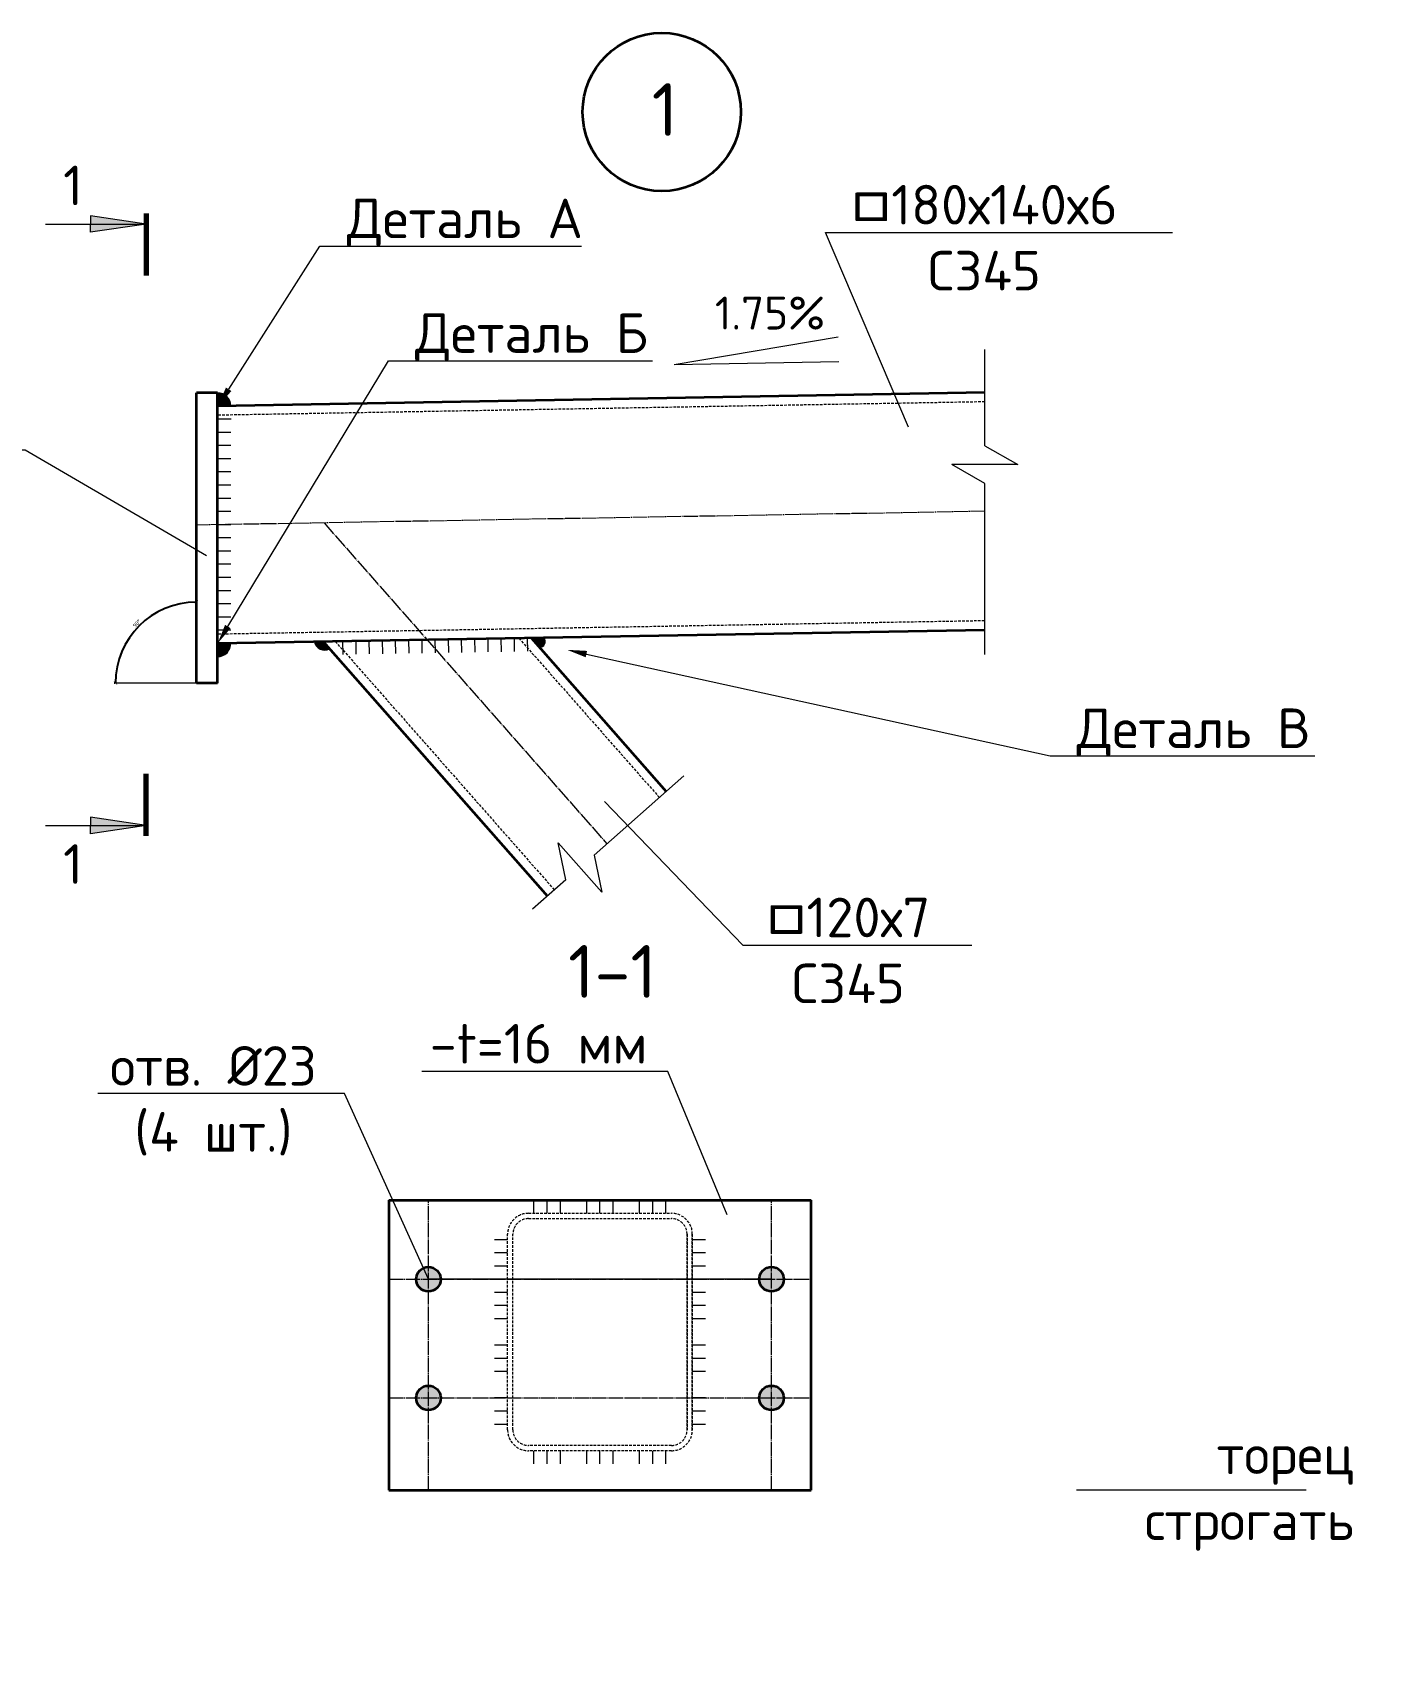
# Model space of a CAD drawing. Header units: millimetres. Extents: x -8174 to 141842, y -29548 to 3412.
# Drawn here: x 29750 to 30778, y -13239 to -11994 of the extents above; entities that cross this region are included whole.
import ezdxf
from ezdxf import colors
from ezdxf.entities.mleader import LeaderData, LeaderLine
from ezdxf.math import Vec2, Vec3

# ---------------------------------------------------------------- set-up
doc = ezdxf.new("R2010")
doc.units = ezdxf.units.MM
doc.linetypes.add('JIS_02_2.0', pattern=[3, 2, -1])
doc.linetypes.add('JIS_08_11', pattern=[12.799999999999999, 11, -0.6, 0.6, -0.6])
for name, color, linetype, lineweight in [('НАДПИСИ', 11, 'Continuous', 13), ('ОСЕВАЯ', 50, 'JIS_08_11', 13), ('ОСНОВНАЯ', 213, 'Continuous', 35), ('ШТРИХОВАЯ', 84, 'JIS_02_2.0', 13)]:
    doc.layers.add(name, color=color, linetype=linetype, lineweight=lineweight)
doc.styles.add('_ОСК', font='isocpeur.ttf', dxfattribs={"height": 3})
doc.styles.add('ОСК', font='isocpeur.ttf')
doc.dimstyles.new('_ОСК', dxfattribs={"dimscale": 25, "dimtxt": 3, "dimasz": 2.5, "dimexe": 1, "dimexo": 1, "dimgap": 1, "dimtad": 3, "dimdec": 0, "dimzin": 1, "dimdsep": 46, "dimtxsty": '_ОСК', "dimblk": 'ARCHTICK', "dimcen": 2, "dimdle": 1, "dimclrt": 256, "dimadec": 0, "dimazin": 0, "dimtfac": 1, "dimtdec": 0, "dimtmove": 1, "dimatfit": 3, "dimfxl": 1, "dimtvp": 2.25, "dimtfill": 1, "dimtolj": 1, "dimtzin": 1, "dimarcsym": 0})

# ---------------------------------------------------------------- blocks, each defined once
blk = doc.blocks.new('_None')
blk = doc.blocks.new('_ArchTick')
at = {"color": 0, "linetype": 'ByBlock', "const_width": 0.15}
blk.add_lwpolyline([(-0.5, -0.5), (0.5, 0.5)], dxfattribs=at)
blk = doc.blocks.new('*D57')
at = {"layer": 'Defpoints', "color": 0, "transparency": 16777216}
for p in [(29873.69313909369, -12294.56648949993), (29843.02190811695, -12434.03841665596), (29813.11412724782, -12487.16254703836), (29873.6931390937, -12487.16254703836), (29873.6931390937, -12487.16254703836)]:
    blk.add_point(p, dxfattribs=at)
at = {"layer": 'НАДПИСИ', "color": 0, "lineweight": -2, "transparency": 16777216}
blk.add_line((29812.11412724783, -12487.16254703836), (29811.35067714021, -12487.16254703836), dxfattribs=at)
blk.add_arc((29873.6931390937, -12487.16254703836), 61.34246195348922, 90.0000000000008, 179.9999999999976, dxfattribs=at)
at = {"layer": 'НАДПИСИ', "color": 0, "lineweight": -2, "transparency": 16777216, "xscale": 2.5, "yscale": 2.5, "zscale": 2.5}
blk.add_blockref('_ArchTick', (29873.6931390937, -12425.82008508487), dxfattribs=at)
at = {"layer": 'НАДПИСИ', "color": 0, "lineweight": -2, "transparency": 16777216, "xscale": 2.5, "yscale": 2.5, "zscale": 2.5, "rotation": 269.9999999999976}
blk.add_blockref('_ArchTick', (29812.35067714021, -12487.16254703836), dxfattribs=at)
at = {"layer": 'НАДПИСИ', "transparency": 16777216, "insert": (29828.54970131874, -12442.01910926341), "char_height": 3, "attachment_point": 5, "rotation": 45, "style": '_ОСК', "bg_fill": 3, "box_fill_scale": 1.1, "bg_fill_color": 256, "bg_fill_true_color": 13158600, "bg_fill_transparency": 0}
blk.add_mtext('\\A1;90°', dxfattribs=at)

msp = doc.modelspace()

# ---------------------------------------------------------------- hatches: boundary and pattern name
at = {"layer": 'НАДПИСИ'}
h = msp.add_hatch(color=256, dxfattribs=at)
h.paths.add_polyline_path([(29835.53971210116, -12139.13257696659), (29793.40592749626, -12139.13257696653), (29793.40592749626, -12132.90334653492)])
h.paths.add_polyline_path([(29835.5397121011, -12139.13257696659), (29793.40592749626, -12145.36180739813), (29793.40592749626, -12139.13257696653)])
h = msp.add_hatch(color=256, dxfattribs=at)
h.dxf.hatch_style = 1
h.paths.add_polyline_path([(29889.6931390937, -12267.13192438088), (29889.6931390937, -12277.13192438088), (29899.69160819531, -12276.9569511716, 0.4090976915103756)])
h = msp.add_hatch(color=256, dxfattribs=at)
h.dxf.hatch_style = 1
edge = h.paths.add_edge_path()
edge.add_line((29889.6931390937, -12467.09518328946), (29889.6931390937, -12457.16254703836))
edge.add_line((29889.6931390937, -12457.16254703836), (29899.69160819531, -12456.98757382907))
edge.add_arc((29889.80377102341, -12457.20556229148), 9.890239780097426, -90.64092226178212, 1.2629451485706227, ccw=False)
h = msp.add_hatch(color=256, dxfattribs=at)
h.dxf.hatch_style = 1
edge = h.paths.add_edge_path()
edge.add_line((29974.57869150763, -12461.28702431591), (29969.709978976, -12455.76225234041))
edge.add_line((29969.709978976, -12455.76225234041), (29963.0306474024, -12455.87914064298))
edge.add_arc((29970.93994491291, -12454.0233957968), 8.12408616670182, 193.2043659913345, 296.6087804945206)
h = msp.add_hatch(color=256, dxfattribs=at)
h.dxf.hatch_style = 1
edge = h.paths.add_edge_path()
edge.add_line((30133.46587224165, -12460.08420667553), (30127.2279187456, -12453.00568839442))
edge.add_line((30127.2279187456, -12453.00568839442), (30137.15493349818, -12452.83196563626))
edge.add_arc((30133.45574916375, -12455.51466313745), 4.569554751068035, -89.87307075958978, 35.950119871824995, ccw=False)
h = msp.add_hatch(color=256, dxfattribs=at)
h.paths.add_polyline_path([(29835.53971210116, -12595.16189445264), (29793.40592749626, -12595.1618944527), (29793.40592749626, -12601.39112488431)])
h.paths.add_polyline_path([(29835.5397121011, -12595.16189445264), (29793.40592749626, -12588.93266402109), (29793.40592749626, -12595.1618944527)])
at = {"layer": 'ОСНОВНАЯ'}
h = msp.add_hatch(color=256, dxfattribs=at)
h.dxf.hatch_style = 1
h.paths.add_polyline_path([(30049.46914428106, -12929.9358866977), (30049.46914428106, -12939.24337523006), (30058.77663281345, -12939.24337523006, 0.4142135623731664)])
h.paths.add_polyline_path([(30049.46914428106, -12929.9358866977, 0.4142135623730034), (30040.16165574873, -12939.24337523006), (30049.46914428106, -12939.24337523006)])
h.paths.add_polyline_path([(30049.46914428106, -12939.24337523006), (30040.16165574873, -12939.24337523006, 0.4142135623730311), (30049.46914428106, -12948.55086376242)])
h.paths.add_polyline_path([(30058.77663281345, -12939.24337523006), (30049.46914428106, -12939.24337523006), (30049.46914428106, -12948.55086376242, 0.4142135623731866)])
h = msp.add_hatch(color=256, dxfattribs=at)
h.dxf.hatch_style = 1
h.paths.add_polyline_path([(30049.46914428106, -12929.9358866977), (30049.46914428106, -12939.24337523006), (30058.77663281345, -12939.24337523006, 0.4142135623731664)])
h.paths.add_polyline_path([(30049.46914428106, -12929.9358866977, 0.4142135623730034), (30040.16165574873, -12939.24337523006), (30049.46914428106, -12939.24337523006)])
h.paths.add_polyline_path([(30049.46914428106, -12939.24337523006), (30040.16165574873, -12939.24337523006, 0.4142135623730311), (30049.46914428106, -12948.55086376242)])
h.paths.add_polyline_path([(30058.77663281345, -12939.24337523006), (30049.46914428106, -12939.24337523006), (30049.46914428106, -12948.55086376242, 0.4142135623731866)])
h = msp.add_hatch(color=256, dxfattribs=at)
h.dxf.hatch_style = 1
h.paths.add_polyline_path([(30309.46914428106, -12929.9358866977), (30309.46914428106, -12939.24337523006), (30318.77663281345, -12939.24337523006, 0.4142135623731664)])
h.paths.add_polyline_path([(30309.46914428106, -12929.9358866977, 0.4142135623730034), (30300.16165574873, -12939.24337523006), (30309.46914428106, -12939.24337523006)])
h.paths.add_polyline_path([(30309.46914428106, -12939.24337523006), (30300.16165574873, -12939.24337523006, 0.4142135623730311), (30309.46914428106, -12948.55086376242)])
h.paths.add_polyline_path([(30318.77663281345, -12939.24337523006), (30309.46914428106, -12939.24337523006), (30309.46914428106, -12948.55086376242, 0.4142135623731866)])
h = msp.add_hatch(color=256, dxfattribs=at)
h.dxf.hatch_style = 1
h.paths.add_polyline_path([(30309.46914428106, -12929.9358866977), (30309.46914428106, -12939.24337523006), (30318.77663281345, -12939.24337523006, 0.4142135623731664)])
h.paths.add_polyline_path([(30309.46914428106, -12929.9358866977, 0.4142135623730034), (30300.16165574873, -12939.24337523006), (30309.46914428106, -12939.24337523006)])
h.paths.add_polyline_path([(30309.46914428106, -12939.24337523006), (30300.16165574873, -12939.24337523006, 0.4142135623730311), (30309.46914428106, -12948.55086376242)])
h.paths.add_polyline_path([(30318.77663281345, -12939.24337523006), (30309.46914428106, -12939.24337523006), (30309.46914428106, -12948.55086376242, 0.4142135623731866)])
h = msp.add_hatch(color=256, dxfattribs=at)
h.dxf.hatch_style = 1
h.paths.add_polyline_path([(30049.46914428106, -13019.93588669773), (30049.46914428106, -13029.24337523009), (30058.77663281345, -13029.24337523009, 0.4142135623731664)])
h.paths.add_polyline_path([(30049.46914428106, -13019.93588669773, 0.4142135623730034), (30040.16165574873, -13029.24337523009), (30049.46914428106, -13029.24337523009)])
h.paths.add_polyline_path([(30049.46914428106, -13029.24337523009), (30040.16165574873, -13029.24337523009, 0.4142135623730311), (30049.46914428106, -13038.55086376243)])
h.paths.add_polyline_path([(30058.77663281345, -13029.24337523009), (30049.46914428106, -13029.24337523009), (30049.46914428106, -13038.55086376243, 0.4142135623731866)])
h = msp.add_hatch(color=256, dxfattribs=at)
h.dxf.hatch_style = 1
h.paths.add_polyline_path([(30049.46914428106, -13019.93588669773), (30049.46914428106, -13029.24337523009), (30058.77663281345, -13029.24337523009, 0.4142135623731664)])
h.paths.add_polyline_path([(30049.46914428106, -13019.93588669773, 0.4142135623730034), (30040.16165574873, -13029.24337523009), (30049.46914428106, -13029.24337523009)])
h.paths.add_polyline_path([(30049.46914428106, -13029.24337523009), (30040.16165574873, -13029.24337523009, 0.4142135623730311), (30049.46914428106, -13038.55086376243)])
h.paths.add_polyline_path([(30058.77663281345, -13029.24337523009), (30049.46914428106, -13029.24337523009), (30049.46914428106, -13038.55086376243, 0.4142135623731866)])
h = msp.add_hatch(color=256, dxfattribs=at)
h.dxf.hatch_style = 1
h.paths.add_polyline_path([(30309.46914428106, -13019.93588669773), (30309.46914428106, -13029.24337523009), (30318.77663281345, -13029.24337523009, 0.4142135623731664)])
h.paths.add_polyline_path([(30309.46914428106, -13019.93588669773, 0.4142135623730034), (30300.16165574873, -13029.24337523009), (30309.46914428106, -13029.24337523009)])
h.paths.add_polyline_path([(30309.46914428106, -13029.24337523009), (30300.16165574873, -13029.24337523009, 0.4142135623730311), (30309.46914428106, -13038.55086376243)])
h.paths.add_polyline_path([(30318.77663281345, -13029.24337523009), (30309.46914428106, -13029.24337523009), (30309.46914428106, -13038.55086376243, 0.4142135623731866)])
h = msp.add_hatch(color=256, dxfattribs=at)
h.dxf.hatch_style = 1
h.paths.add_polyline_path([(30309.46914428106, -13019.93588669773), (30309.46914428106, -13029.24337523009), (30318.77663281345, -13029.24337523009, 0.4142135623731664)])
h.paths.add_polyline_path([(30309.46914428106, -13019.93588669773, 0.4142135623730034), (30300.16165574873, -13029.24337523009), (30309.46914428106, -13029.24337523009)])
h.paths.add_polyline_path([(30309.46914428106, -13029.24337523009), (30300.16165574873, -13029.24337523009, 0.4142135623730311), (30309.46914428106, -13038.55086376243)])
h.paths.add_polyline_path([(30318.77663281345, -13029.24337523009), (30309.46914428106, -13029.24337523009), (30309.46914428106, -13038.55086376243, 0.4142135623731866)])

# ---------------------------------------------------------------- linework, layer by layer
at = {"color": 7, "lineweight": 70}
for p, q in [((29835.5397121007, -12131.20467681174), (29835.53971210064, -12178.25290477012)), ((29835.5397121007, -12603.08979460748), (29835.53971210064, -12556.0415666491))]:
    msp.add_line(p, q, dxfattribs=at)
at = {"layer": 'НАДПИСИ'}
for p, q in [((29835.53971210116, -12139.13257696659), (29793.40592749626, -12132.90334653492)), ((29793.40592749626, -12132.90334653492), (29793.40592749626, -12139.13257696653)), ((29759.29731579812, -12139.13257696653), (29835.5397121007, -12139.13257696664)), ((29835.53971210116, -12139.13257696659), (29793.40592749626, -12145.36180739813)), ((29793.40592749626, -12145.36180739819), (29793.40592749626, -12139.13257696659)), ((30235.77403743227, -12245.58947313973), (30360.09032991697, -12224.66902130844)), ((30235.77403743227, -12245.58947313973), (30360.43209002842, -12243.40795721929)), ((30471.06697865482, -12307.25180815425), (30471.06697865482, -12234.34151390701)), ((29899.6931390937, -12287.1472357092), (29889.6931390937, -12287.1472357092)), ((29900.04308551224, -12287.14417391243), (29890.04308551224, -12287.14417391243)), ((29899.6931390937, -12297.1472357092), (29889.6931390937, -12297.1472357092)), ((29899.6931390937, -12307.1472357092), (29889.6931390937, -12307.1472357092)), ((30471.06697865482, -12307.25180815427), (30496.06697865482, -12321.51924203476)), ((29899.6931390937, -12317.1472357092), (29889.6931390937, -12317.1472357092)), ((29899.6931390937, -12327.1472357092), (29889.6931390937, -12327.1472357092)), ((30496.06697865482, -12321.51924203476), (30446.06697865482, -12321.51924203476)), ((30471.06697865482, -12335.78667591527), (30446.06697865482, -12321.51924203476)), ((29899.6931390937, -12337.1472357092), (29889.6931390937, -12337.1472357092)), ((30471.06697865482, -12465.60679997297), (30471.06697865482, -12335.78667591527)), ((29899.6931390937, -12347.1472357092), (29889.6931390937, -12347.1472357092)), ((29899.6931390937, -12357.1472357092), (29889.6931390937, -12357.1472357092)), ((29899.6931390937, -12367.1472357092), (29889.6931390937, -12367.1472357092)), ((29899.6931390937, -12377.1472357092), (29889.6931390937, -12377.1472357092)), ((29899.6931390937, -12387.1472357092), (29889.6931390937, -12387.1472357092)), ((29899.6931390937, -12397.1472357092), (29889.6931390937, -12397.1472357092)), ((29899.6931390937, -12407.1472357092), (29889.6931390937, -12407.1472357092)), ((29899.6931390937, -12417.1472357092), (29889.6931390937, -12417.1472357092)), ((29899.6931390937, -12427.1472357092), (29889.6931390937, -12427.1472357092)), ((29899.6931390937, -12437.1472357092), (29889.6931390937, -12437.1472357092)), ((29899.6931390937, -12447.1472357092), (29889.6931390937, -12447.1472357092)), ((29984.82632447785, -12465.49924742689), (29984.65135126858, -12455.50077832528)), ((29994.82479357946, -12465.32427421762), (29994.64982037019, -12455.32580511601)), ((30004.82326268108, -12465.14930100835), (30004.64828947181, -12455.15083190672)), ((30014.82173178269, -12464.97432779906), (30014.64675857342, -12454.97585869745)), ((30024.82020088431, -12464.79935458978), (30024.64522767504, -12454.80088548816)), ((30034.81866998598, -12464.6243813805), (30034.64369677671, -12454.62591227889)), ((30044.81713908759, -12464.44940817123), (30044.64216587832, -12454.4509390696)), ((30054.81560818921, -12464.27443496195), (30054.64063497994, -12454.27596586033)), ((30064.81407729082, -12464.09946175266), (30064.63910408155, -12454.10099265105)), ((30074.81254639244, -12463.92448854339), (30074.63757318316, -12453.92601944177)), ((30084.81101549405, -12463.74951533412), (30084.63604228478, -12453.75104623249)), ((30094.80948459567, -12463.57454212483), (30094.63451138639, -12453.57607302321)), ((30104.80795369728, -12463.39956891556), (30104.63298048801, -12453.40109981393)), ((30114.80642279889, -12463.22459570627), (30114.63144958962, -12453.22612660466)), ((30124.80489190051, -12463.049622497), (30124.62991869124, -12453.05115339537)), ((29873.6931390937, -12487.16254703836), (29813.11412724783, -12487.16254703836)), ((30243.09570179827, -12557.57878301015), (30174.97857541178, -12617.60708975571)), ((29835.53971210116, -12595.16189445264), (29793.40592749626, -12588.93266402109)), ((29793.40592749626, -12588.93266402103), (29793.40592749626, -12595.16189445264)), ((29759.29731579812, -12595.1618944527), (29835.5397121007, -12595.16189445258)), ((29835.53971210116, -12595.16189445264), (29793.40592749626, -12601.39112488431)), ((29793.40592749626, -12601.39112488431), (29793.40592749626, -12595.1618944527)), ((30147.74554517376, -12608.28390716657), (30180.8033854806, -12645.7962943773)), ((30153.57035524264, -12636.4731117881), (30147.74554517376, -12608.28390716657)), ((30174.97857541178, -12617.60708975571), (30180.8033854806, -12645.7962943773)), ((30153.57035524264, -12636.4731117881), (30128.3045499085, -12658.738635794)), ((30129.46914428112, -12889.24337523006), (30129.46914428112, -12879.24337523006)), ((30139.46914428112, -12889.24337523006), (30139.46914428112, -12879.24337523006)), ((30149.46914428112, -12889.24337523006), (30149.46914428112, -12879.24337523006)), ((30169.46914428112, -12889.24337523006), (30169.46914428112, -12879.24337523006)), ((30179.46914428112, -12889.24337523006), (30179.46914428112, -12879.24337523006)), ((30189.46914428112, -12889.24337523006), (30189.46914428112, -12879.24337523006)), ((30209.46914428112, -12889.24337523006), (30209.46914428112, -12879.24337523006)), ((30219.46914428112, -12889.24337523006), (30219.46914428112, -12879.24337523006)), ((30229.46914428112, -12889.24337523006), (30229.46914428112, -12879.24337523006)), ((30109.46914428106, -12909.24338808947), (30099.46914428106, -12909.24338808947)), ((30259.46914428106, -12909.24338808947), (30249.46914428106, -12909.24338808947)), ((30109.46914428106, -12919.24338808947), (30099.46914428106, -12919.24338808947)), ((30109.46914428106, -12929.24338808947), (30099.46914428106, -12929.24338808947)), ((30259.46914428106, -12919.24338808947), (30249.46914428106, -12919.24338808947)), ((30259.46914428106, -12929.24338808947), (30249.46914428106, -12929.24338808947)), ((30109.46914428106, -12949.24338808947), (30099.46914428106, -12949.24338808947)), ((30259.46914428106, -12949.24338808947), (30249.46914428106, -12949.24338808947)), ((30109.46914428106, -12959.24338808947), (30099.46914428106, -12959.24338808947)), ((30259.46914428106, -12959.24338808947), (30249.46914428106, -12959.24338808947)), ((30109.46914428106, -12969.24338808947), (30099.46914428106, -12969.24338808947)), ((30259.46914428106, -12969.24338808947), (30249.46914428106, -12969.24338808947)), ((30109.46914428106, -12989.24338808947), (30099.46914428106, -12989.24338808947)), ((30259.46914428106, -12989.24338808947), (30249.46914428106, -12989.24338808947)), ((30109.46914428106, -12999.24338808947), (30099.46914428106, -12999.24338808947)), ((30259.46914428106, -12999.24338808947), (30249.46914428106, -12999.24338808947)), ((30109.46914428106, -13009.24338808947), (30099.46914428106, -13009.24338808947)), ((30259.46914428106, -13009.24338808947), (30249.46914428106, -13009.24338808947)), ((30109.46914428106, -13029.24338808947), (30099.46914428106, -13029.24338808947)), ((30259.46914428106, -13029.24338808947), (30249.46914428106, -13029.24338808947)), ((30109.46914428106, -13039.24338808947), (30099.46914428106, -13039.24338808947)), ((30259.46914428106, -13039.24338808947), (30249.46914428106, -13039.24338808947)), ((30109.46914428106, -13049.24338808947), (30099.46914428106, -13049.24338808947)), ((30259.46914428106, -13049.24338808947), (30249.46914428106, -13049.24338808947)), ((30129.46914428112, -13079.24337523007), (30129.46914428112, -13069.24337523007)), ((30139.46914428112, -13079.24337523007), (30139.46914428112, -13069.24337523007)), ((30149.46914428112, -13079.24337523007), (30149.46914428112, -13069.24337523007)), ((30169.46914428112, -13079.24337523007), (30169.46914428112, -13069.24337523007)), ((30179.46914428112, -13079.24337523007), (30179.46914428112, -13069.24337523007)), ((30189.46914428112, -13079.24337523007), (30189.46914428112, -13069.24337523007)), ((30209.46914428112, -13079.24337523007), (30209.46914428112, -13069.24337523007)), ((30219.46914428112, -13079.24337523007), (30219.46914428112, -13069.24337523007)), ((30229.46914428112, -13079.24337523007), (30229.46914428112, -13069.24337523007)), ((30714.72515802446, -13099.24337523007), (30540.55559738568, -13099.24337523007))]:
    msp.add_line(p, q, dxfattribs=at)
for centre, radius, start, end in [((29889.6931390937, -12277.13192438088), 10, 1.002573803397431, 90), ((29889.70326577261, -12457.16648443382), 9.989944612386722, 269.9419199917115, 1.026168912937974), ((29970.93994491285, -12454.02339579674), 8.124086166706391, 193.2043659917066, 296.6087804930061), ((30133.49839084235, -12455.53635405521), 4.547968878030192, 269.5903238338519, 36.48672527667456)]:
    msp.add_arc(centre, radius, start, end, dxfattribs=at)
at = {"layer": 'ОСЕВАЯ', "linetype": 'JIS_08_11'}
for p, q in [((30471.2419518641, -12356.9716626185), (29873.86811230297, -12367.42570481081)), ((29970.34894600353, -12365.73729022105), (30184.73368247919, -12609.01038888999)), ((30049.46914428106, -13099.24337523007), (30049.469144281, -12879.24337523006)), ((30309.46914428106, -13099.24337523007), (30309.469144281, -12879.24337523006)), ((30019.46914428106, -12939.24337523006), (30339.46914428106, -12939.24337523006)), ((30019.46914428106, -13029.24337523007), (30339.46914428106, -13029.24337523006))]:
    msp.add_line(p, q, dxfattribs=at)
at = {"layer": 'ОСНОВНАЯ'}
for p, q in [((29873.6931390937, -12487.16254703836), (29873.6931390937, -12267.13192438088)), ((29889.6931390937, -12267.13192438088), (29873.6931390937, -12267.13192438088)), ((29889.6931390937, -12267.13192438088), (29873.6931390937, -12267.13192438088)), ((30471.06697865482, -12266.96094445413), (29889.6931390937, -12277.13498664644)), ((29889.69313909375, -12487.16254703836), (29889.6931390937, -12267.12886258413)), ((30471.06697865477, -12446.98850484597), (29889.6931390937, -12457.16254703836)), ((29969.709978976, -12455.76225234041), (30139.71881782747, -12648.67979725715)), ((30127.2279187456, -12453.00568839442), (30229.74854713323, -12569.34098052073)), ((29889.6931390937, -12487.16254703836), (29873.6931390937, -12487.16254703836)), ((29889.6931390937, -12487.16254703836), (29873.6931390937, -12487.16254703836)), ((30019.46914428106, -12879.24337523006), (30019.46914428106, -13099.24337523007)), ((30019.46914428106, -12879.24337523006), (30339.46914428106, -12879.24337523006)), ((30339.46914428106, -13099.24337523007), (30339.46914428106, -12879.24337523006)), ((30019.46914428106, -13099.24337523007), (30339.46914428106, -13099.24337523007))]:
    msp.add_line(p, q, dxfattribs=at)
for centre, radius in [((30226.30658126902, -12054.17350989612), 60), ((30049.46914428106, -12939.24337523006), 9.307488532352727), ((30049.46914428106, -12939.24337523006), 9.307488532352727), ((30309.46914428106, -12939.24337523006), 9.307488532352727), ((30309.46914428106, -12939.24337523006), 9.307488532352727), ((30049.46914428106, -13029.24337523009), 9.307488532352727), ((30049.46914428106, -13029.24337523009), 9.307488532352727), ((30309.46914428106, -13029.24337523009), 9.307488532352727), ((30309.46914428106, -13029.24337523009), 9.307488532352727)]:
    msp.add_circle(centre, radius, dxfattribs=at)
at = {"layer": 'ШТРИХОВАЯ'}
for p, q in [((30471.06697865482, -12273.96201624707), (29889.6931390937, -12284.13605843938)), ((30470.94449740829, -12439.98957647484), (29889.69313909364, -12450.1614752454)), ((29978.89852546249, -12455.60145277689), (30144.970552037, -12644.05169961415)), ((30118.03937225905, -12453.16648795793), (30224.49681292364, -12573.96907816375)), ((30125.24518039118, -12889.24337523006), (30233.69310817099, -12889.24337523006)), ((30109.46914428106, -13053.46733911995), (30109.469144281, -12905.01941134017)), ((30113.46914428106, -13053.46736483875), (30113.46914428106, -12905.01941134017)), ((30125.24518039118, -12893.24337523006), (30233.69310817099, -12893.24337523006)), ((30245.46914428106, -12905.01941134017), (30245.46914428106, -13053.46733911995)), ((30245.46914428106, -13053.46733911995), (30245.46914428106, -12905.01941134017)), ((30249.46914428106, -12905.01941134017), (30249.46914428106, -13053.46733911995)), ((30249.46914428106, -13053.46733911995), (30249.46914428106, -12905.01941134017)), ((30233.69310817099, -13065.24337523006), (30125.24518039118, -13065.24337523007)), ((30233.69310817099, -13069.24337523006), (30125.24518039118, -13069.24337523007))]:
    msp.add_line(p, q, dxfattribs=at)
for centre, radius, start, end in [((30125.24518039118, -12905.01941134017), 15.77603611011582, 90, 180), ((30233.69310817099, -12905.01941134017), 15.77603611011582, 0, 90), ((30125.24518039118, -12905.01941134017), 11.77603611011569, 90, 180), ((30233.69310817099, -12905.01941134017), 11.77603611011569, 0, 90), ((30125.24518039118, -13053.46733911995), 15.77603611011582, 180, 270), ((30125.24518039118, -13053.46733911995), 11.77603611011569, 180, 270), ((30233.69310817099, -13053.46733911995), 11.77603611011569, 270, 0), ((30233.69310817099, -13053.46733911995), 11.77603611011569, 270, 0), ((30233.69310817099, -13053.46733911995), 15.77603611011582, 270, 0)]:
    msp.add_arc(centre, radius, start, end, dxfattribs=at)

# ---------------------------------------------------------------- texts
at = {"layer": 'НАДПИСИ', "style": 'ОСК'}
for s, insert, char_height, width, attachment_point in [('1', (30218.67751130537, -12032.34950700357), 40, 41.22453085327379, 1), ('1', (29772.61528561683, -12124.88851897015), 30, 74.751122343514, 7), ('1.75%', (30266.54109900096, -12219.14968325524), 25, 150.9467204613657, 7), ('1', (29772.61528561683, -12609.40595244907), 30, 74.751122343514, 1), ('1-1', (30222.59426716465, -12725.84277672313), 40, 233.030446242969, 9), ('торец строгать', (30751.1998648484, -13145.10479877531), 30, 233.030446242969, 9)]:
    msp.add_mtext(s, dxfattribs=dict(at, insert=insert, char_height=char_height, width=width, attachment_point=attachment_point))

# ---------------------------------------------------------------- leaders
at = {"layer": 'НАДПИСИ'}
ml = msp.add_multileader_mtext('Standard', dxfattribs=at)
ml.set_content('Деталь А', color=256, style='ОСК')
ml.set_leader_properties(color=256, linetype='ByLayer', lineweight=-1)
ml.build(insert=Vec2(0, 0))
ml.multileader.update_dxf_attribs({"has_dogleg": 0, "text_left_attachment_type": 6, "text_right_attachment_type": 6, "dogleg_length": 0, "arrow_head_size": 15, "scale": 10})
ctx = ml.context
ctx.base_point, ctx.scale, ctx.char_height, ctx.arrow_head_size, ctx.landing_gap_size, ctx.plane_origin = Vec3(29967.12925433763, -12155.85059713958), 10, 30, 15, 20, Vec3(29824.87106067408, -13088.13011849462)
ctx.left_attachment, ctx.right_attachment, ctx.text_align_type = 6, 6, 1
notes = []
notes.append((ctx, [(1, (1, 1, 0), (29967.12925433763, -12155.85059713958), (1, 0), 0, [(3, [(29890.04308551224, -12277.12886258413)], 0, [])])]))
ctx.mtext.insert, ctx.mtext.alignment, ctx.mtext.flow_direction = Vec3(30077.12925433763, -12119.85059713958), 2, 5
ml = msp.add_multileader_mtext('Standard', dxfattribs=at)
ml.set_content('□180х140х6\\PС345', color=256, style='ОСК')
ml.set_leader_properties(color=256, linetype='ByLayer', lineweight=-1)
ml.set_arrow_properties(name='NONE')
ml.build(insert=Vec2(0, 0))
ml.multileader.update_dxf_attribs({"has_dogleg": 0, "text_left_attachment_type": 6, "text_right_attachment_type": 6, "dogleg_length": 0, "arrow_head_size": 15, "scale": 10})
ctx = ml.context
ctx.base_point, ctx.scale, ctx.char_height, ctx.arrow_head_size, ctx.landing_gap_size, ctx.plane_origin = Vec3(30350.297731133, -12145.48859420355), 10, 30, 15, 20, Vec3(30348.0958899667, -13104.07239037078)
ctx.left_attachment, ctx.right_attachment, ctx.text_align_type = 6, 6, 1
notes.append((ctx, [(1, (1, 1, 0), (30350.297731133, -12145.48859420355), (1, 0), 0, [(3, [(30413.26791480486, -12293.07113446029)], 0, [])])]))
ctx.mtext.insert, ctx.mtext.alignment, ctx.mtext.flow_direction = Vec3(30470.797731133, -12109.48859420355), 2, 5
ml = msp.add_multileader_mtext('Standard', dxfattribs=at)
ml.set_content('Деталь Б', color=256, style='ОСК')
ml.set_leader_properties(color=256, linetype='ByLayer', lineweight=-1)
ml.build(insert=Vec2(0, 0))
ml.multileader.update_dxf_attribs({"has_dogleg": 0, "text_left_attachment_type": 6, "text_right_attachment_type": 6, "dogleg_length": 0, "arrow_head_size": 15, "scale": 10})
ctx = ml.context
ctx.base_point, ctx.scale, ctx.char_height, ctx.arrow_head_size, ctx.landing_gap_size, ctx.plane_origin = Vec3(30019.14406606305, -12242.82490855787), 10, 30, 15, 20, Vec3(29906.99950715853, -13122.49200799524)
ctx.left_attachment, ctx.right_attachment, ctx.text_align_type = 6, 6, 1
notes.append((ctx, [(1, (1, 1, 0), (30019.14406606305, -12242.82490855787), (1, 0), 0, [(3, [(29889.6931390937, -12457.16254703836)], 0, [])])]))
ctx.mtext.insert, ctx.mtext.alignment, ctx.mtext.flow_direction = Vec3(30127.64406606305, -12206.82490855787), 2, 5
ml = msp.add_multileader_mtext('Standard', dxfattribs=at)
ml.set_content(' {\\H0.6x;2}', color=256, style='ОСК')
ml.set_leader_properties(color=256, linetype='ByLayer', lineweight=-1)
ml.set_arrow_properties(name='NONE')
ml.build(insert=Vec2(0, 0))
ml.multileader.update_dxf_attribs({"has_dogleg": 0, "text_left_attachment_type": 6, "text_right_attachment_type": 6, "dogleg_length": 0, "arrow_head_size": 75, "scale": 50})
ctx = ml.context
ctx.base_point, ctx.scale, ctx.char_height, ctx.arrow_head_size, ctx.landing_gap_size, ctx.plane_origin = Vec3(40640.41088907502, -12622.89635415775), 50, 250, 75, 100, Vec3(36563.24736703082, -13542.67220627989)
ctx.left_attachment, ctx.right_attachment, ctx.text_align_type = 6, 6, 1
notes.append((ctx, [(0, (1, 1, 0), (41080.41088907502, -12622.89635415775), (-1, 0), 0, [(2, [(41274.26550463302, -12224.87901687359)], 0, [])])]))
ctx.mtext.insert, ctx.mtext.width, ctx.mtext.defined_height, ctx.mtext.alignment, ctx.mtext.flow_direction = Vec3(40860.41088907502, -12342.89635415775), 437.8228964785812, 295, 2, 5
ml = msp.add_multileader_mtext('Standard', dxfattribs=at)
ml.set_content('-t=16 мм', color=256, style='ОСК')
ml.set_leader_properties(color=256, linetype='ByLayer', lineweight=-1)
ml.set_arrow_properties(name='NONE')
ml.build(insert=Vec2(0, 0))
ml.multileader.update_dxf_attribs({"has_dogleg": 0, "text_left_attachment_type": 6, "text_right_attachment_type": 6, "dogleg_length": 0, "arrow_head_size": 15, "scale": 10})
ctx = ml.context
ctx.base_point, ctx.scale, ctx.char_height, ctx.arrow_head_size, ctx.landing_gap_size, ctx.plane_origin = Vec3(29547.93451487931, -12310.55771928938), 10, 30, 15, 20, Vec3(29643.92374117643, -13166.43630191032)
ctx.left_attachment, ctx.right_attachment, ctx.text_align_type = 6, 6, 1
notes.append((ctx, [(0, (1, 1, 0), (29743.93451487931, -12310.55771928938), (-1, 0), 0, [(3, [(29881.23823430017, -12390.7440570303)], 0, [])])]))
ctx.mtext.insert, ctx.mtext.alignment, ctx.mtext.flow_direction = Vec3(29645.93451487931, -12274.55771928938), 2, 5
ml = msp.add_multileader_mtext('Standard', dxfattribs=at)
ml.set_content('Деталь В', color=256, style='ОСК')
ml.set_leader_properties(color=256, linetype='ByLayer', lineweight=-1)
ml.build(insert=Vec2(0, 0))
ml.multileader.update_dxf_attribs({"has_dogleg": 0, "text_left_attachment_type": 6, "text_right_attachment_type": 6, "dogleg_length": 0, "arrow_head_size": 15, "scale": 10})
ctx = ml.context
ctx.base_point, ctx.scale, ctx.char_height, ctx.arrow_head_size, ctx.landing_gap_size, ctx.plane_origin = Vec3(30520.75768361939, -12542.47996451601), 10, 30, 15, 20, Vec3(30386.10173984268, -13471.36770908766)
ctx.left_attachment, ctx.right_attachment, ctx.text_align_type = 6, 6, 1
notes.append((ctx, [(1, (1, 1, 0), (30520.75768361939, -12542.47996451601), (1, 0), 0, [(3, [(30154.54077738925, -12461.99760489044)], 0, [])])]))
ctx.mtext.insert, ctx.mtext.alignment, ctx.mtext.flow_direction = Vec3(30629.25768361939, -12506.47996451601), 2, 5
ml = msp.add_multileader_mtext('Standard', dxfattribs=at)
ml.set_content('□120х7\\PС345', color=256, style='ОСК')
ml.set_leader_properties(color=256, linetype='ByLayer', lineweight=-1)
ml.set_arrow_properties(name='NONE')
ml.build(insert=Vec2(0, 0))
ml.multileader.update_dxf_attribs({"has_dogleg": 0, "text_left_attachment_type": 6, "text_right_attachment_type": 6, "dogleg_length": 0, "arrow_head_size": 15, "scale": 10})
ctx = ml.context
ctx.base_point, ctx.scale, ctx.char_height, ctx.arrow_head_size, ctx.landing_gap_size, ctx.plane_origin = Vec3(30287.68346053461, -12685.90384118218), 10, 30, 15, 20, Vec3(29831.43148539535, -13571.51543121765)
ctx.left_attachment, ctx.right_attachment, ctx.text_align_type = 6, 6, 1
notes.append((ctx, [(1, (1, 1, 0), (30287.68346053461, -12685.90384118218), (1, 0), 0, [(3, [(30182.8743006548, -12576.97020725155)], 0, [])])]))
ctx.mtext.insert, ctx.mtext.alignment, ctx.mtext.flow_direction = Vec3(30367.68346053461, -12649.90384118218), 2, 5
ml = msp.add_multileader_mtext('Standard', dxfattribs=at)
ml.set_content('-t=16 мм', color=256, style='ОСК')
ml.set_leader_properties(color=256, linetype='ByLayer', lineweight=-1)
ml.set_arrow_properties(name='NONE')
ml.build(insert=Vec2(0, 0))
ml.multileader.update_dxf_attribs({"has_dogleg": 0, "text_left_attachment_type": 6, "text_right_attachment_type": 6, "dogleg_length": 0, "arrow_head_size": 15, "scale": 10})
ctx = ml.context
ctx.base_point, ctx.scale, ctx.char_height, ctx.arrow_head_size, ctx.landing_gap_size, ctx.plane_origin = Vec3(30034.9282314239, -12781.66685526627), 10, 30, 15, 20, Vec3(30066.13794122811, -13723.92860710931)
ctx.left_attachment, ctx.right_attachment, ctx.text_align_type = 6, 6, 1
notes.append((ctx, [(0, (1, 1, 0), (30230.9282314239, -12781.66685526627), (-1, 0), 0, [(3, [(30275.84540427866, -12890.34673385852)], 0, [])])]))
ctx.mtext.insert, ctx.mtext.alignment, ctx.mtext.flow_direction = Vec3(30132.9282314239, -12745.66685526627), 2, 5
ml = msp.add_multileader_mtext('Standard', dxfattribs=at)
ml.set_content('отв. %%C23\\P(4 шт.)', color=256, style='ОСК')
ml.set_leader_properties(color=256, linetype='ByLayer', lineweight=-1)
ml.set_arrow_properties(name='NONE')
ml.build(insert=Vec2(0, 0))
ml.multileader.update_dxf_attribs({"has_dogleg": 0, "text_left_attachment_type": 6, "text_right_attachment_type": 6, "dogleg_length": 0, "arrow_head_size": 15, "scale": 10})
ctx = ml.context
ctx.base_point, ctx.scale, ctx.char_height, ctx.arrow_head_size, ctx.landing_gap_size, ctx.plane_origin = Vec3(29786.98879645939, -12798.47015365801), 10, 30, 15, 20, Vec3(29811.24949781905, -13702.05322997783)
ctx.left_attachment, ctx.right_attachment, ctx.text_align_type = 6, 6, 1
notes.append((ctx, [(0, (1, 1, 0), (29985.98879645939, -12798.47015365801), (-1, 0), 0, [(3, [(30309.46914428106, -12939.24337523006), (30049.46914428106, -12939.24337523006)], 0, [])])]))
ctx.mtext.insert, ctx.mtext.width, ctx.mtext.alignment, ctx.mtext.flow_direction = Vec3(29886.48879645939, -12762.47015365801), 205.4122977968073, 2, 5
ml = msp.add_multileader_mtext('Standard', dxfattribs=at)
ml.set_content('-t=30 мм', color=256, style='ОСК')
ml.set_leader_properties(color=256, linetype='ByLayer', lineweight=-1)
ml.set_arrow_properties(name='NONE')
ml.build(insert=Vec2(0, 0))
ml.multileader.update_dxf_attribs({"has_dogleg": 0, "text_left_attachment_type": 6, "text_right_attachment_type": 6, "dogleg_length": 0, "arrow_head_size": 15, "scale": 10})
ctx = ml.context
ctx.base_point, ctx.scale, ctx.char_height, ctx.arrow_head_size, ctx.landing_gap_size, ctx.plane_origin = Vec3(31658.5879985728, -12911.02527394531), 10, 30, 15, 20, Vec3(31898.74414100207, -13803.37489961779)
ctx.left_attachment, ctx.right_attachment, ctx.text_align_type = 6, 6, 1
notes.append((ctx, [(1, (1, 1, 0), (31658.5879985728, -12911.02527394531), (1, 0), 0, [(3, [(31567.75456375926, -13007.33707929245), (31535.15645343455, -12969.22303443222)], 0, [])])]))
ctx.mtext.insert, ctx.mtext.width, ctx.mtext.alignment, ctx.mtext.flow_direction = Vec3(31759.5879985728, -12875.02527394531), 205.4122977968073, 2, 5
ml = msp.add_multileader_mtext('Standard', dxfattribs=at)
ml.set_content('-t=8 мм', color=256, style='ОСК')
ml.set_leader_properties(color=256, linetype='ByLayer', lineweight=-1)
ml.set_arrow_properties(name='NONE')
ml.build(insert=Vec2(0, 0))
ml.multileader.update_dxf_attribs({"has_dogleg": 0, "text_left_attachment_type": 6, "text_right_attachment_type": 6, "dogleg_length": 0, "arrow_head_size": 15, "scale": 10})
ctx = ml.context
ctx.base_point, ctx.scale, ctx.char_height, ctx.arrow_head_size, ctx.landing_gap_size, ctx.plane_origin = Vec3(31259.86307119526, -12918.27125431017), 10, 30, 15, 20, Vec3(31207.0700194817, -13803.37489961779)
ctx.left_attachment, ctx.right_attachment, ctx.text_align_type = 6, 6, 1
notes.append((ctx, [(0, (1, 1, 0), (31440.86307119526, -12918.27125431017), (-1, 0), 0, [(3, [(31439.94129966828, -13206.43679340139), (31480.54348345584, -13003.87660063898)], 0, [])])]))
ctx.mtext.insert, ctx.mtext.width, ctx.mtext.alignment, ctx.mtext.flow_direction = Vec3(31350.36307119526, -12882.27125431017), 205.4122977968073, 2, 5
ml = msp.add_multileader_mtext('Standard', dxfattribs=at)
ml.set_content('□100х7\\PС345', color=256, style='ОСК')
ml.set_leader_properties(color=256, linetype='ByLayer', lineweight=-1)
ml.set_arrow_properties(name='NONE')
ml.build(insert=Vec2(0, 0))
ml.multileader.update_dxf_attribs({"has_dogleg": 0, "text_left_attachment_type": 6, "text_right_attachment_type": 6, "dogleg_length": 0, "arrow_head_size": 15, "scale": 10})
ctx = ml.context
ctx.base_point, ctx.scale, ctx.char_height, ctx.arrow_head_size, ctx.landing_gap_size, ctx.plane_origin = Vec3(29139.31032088189, -13185.19244076917), 10, 30, 15, 20, Vec3(29016.57102224155, -14117.45419261212)
ctx.left_attachment, ctx.right_attachment, ctx.text_align_type = 6, 6, 1
notes.append((ctx, [(1, (1, 1, 0), (29139.31032088189, -13185.19244076917), (1, 0), 0, [(0, [(28973.54536600912, -13034.7757754107), (29115.80408497778, -13021.69416140806)], 0, [])])]))
ctx.mtext.insert, ctx.mtext.width, ctx.mtext.alignment, ctx.mtext.flow_direction = Vec3(29219.31032088189, -13149.19244076917), 161.7050698972307, 2, 5
for ctx, leaders in notes:
    for number, flags, end, landing, length, lines in leaders:
        leader = LeaderData()
        leader.index, (leader.has_last_leader_line, leader.has_dogleg_vector, leader.attachment_direction) = number, flags
        leader.last_leader_point, leader.dogleg_vector, leader.dogleg_length = Vec3(end), Vec3(landing), length
        for number, points, colour, breaks in lines:
            line = LeaderLine()
            line.index, line.vertices, line.color, line.breaks = number, Vec3.list(points), colors.encode_raw_color(colour), breaks
            leader.lines.append(line)
        ctx.leaders.append(leader)

# ---------------------------------------------------------------- next in the draw order: dimensions: what is measured, and where the dimension line sits
dim = msp.add_angular_dim_2l(base=(29843.02190811695, -12434.03841665596), line1=((29873.6931390937, -12487.16254703836), (29813.11412724783, -12487.16254703836)), line2=((29873.6931390937, -12487.16254703836), (29873.6931390937, -12294.56648949994)), dimstyle='_ОСК', dxfattribs=at)
dim.commit()
dim.dimension.update_dxf_attribs({"geometry": '*D57', "text_midpoint": (29828.54970131874, -12442.0191092634)})

# ---------------------------------------------------------------- next in the draw order: leaders
ml = msp.add_multileader_mtext('Standard', dxfattribs=at)
ml.set_content(' L80х7,\\PL=150 мм', color=256, style='ОСК')
ml.set_leader_properties(color=256, linetype='ByLayer', lineweight=-1)
ml.set_arrow_properties(name='NONE')
ml.build(insert=Vec2(0, 0))
ml.multileader.update_dxf_attribs({"has_dogleg": 0, "text_left_attachment_type": 6, "text_right_attachment_type": 6, "dogleg_length": 0, "arrow_head_size": 75, "scale": 50})
ctx = ml.context
ctx.base_point, ctx.scale, ctx.char_height, ctx.arrow_head_size, ctx.landing_gap_size, ctx.plane_origin = Vec3(38722.58979582816, -12472.19818995096), 50, 150, 75, 100, Vec3(35036.45723522065, -13656.40592095464)
ctx.left_attachment, ctx.right_attachment, ctx.text_align_type = 6, 6, 1
notes = []
notes.append((ctx, [(0, (1, 1, 0), (39717.58979582816, -12472.19818995096), (-1, 0), 0, [(2, [(39866.69871447486, -12182.93651241803)], 0, [])])]))
ctx.mtext.insert, ctx.mtext.width, ctx.mtext.defined_height, ctx.mtext.alignment, ctx.mtext.flow_direction = Vec3(39220.08979582816, -12292.19818995096), 1892.321435458027, 273.0506630395539, 2, 5
ml = msp.add_multileader_mtext('Standard', dxfattribs=at)
ml.set_content(' L80х7,\\PL=150 мм', color=256, style='ОСК')
ml.set_leader_properties(color=256, linetype='ByLayer', lineweight=-1)
ml.set_arrow_properties(name='NONE')
ml.build(insert=Vec2(0, 0))
ml.multileader.update_dxf_attribs({"has_dogleg": 0, "text_left_attachment_type": 6, "text_right_attachment_type": 6, "dogleg_length": 0, "arrow_head_size": 75, "scale": 50})
ctx = ml.context
ctx.base_point, ctx.scale, ctx.char_height, ctx.arrow_head_size, ctx.landing_gap_size, ctx.plane_origin = Vec3(51177.61170668108, -12472.19818995097), 50, 150, 75, 100, Vec3(47491.47914607357, -13656.40592095465)
ctx.left_attachment, ctx.right_attachment, ctx.text_align_type = 6, 6, 1
notes.append((ctx, [(0, (1, 1, 0), (52172.61170668108, -12472.19818995097), (-1, 0), 0, [(2, [(52321.72062532778, -12182.93651241805)], 0, [])])]))
ctx.mtext.insert, ctx.mtext.width, ctx.mtext.defined_height, ctx.mtext.alignment, ctx.mtext.flow_direction = Vec3(51675.11170668108, -12292.19818995097), 1892.321435458027, 273.0506630395539, 2, 5
ml = msp.add_multileader_mtext('Standard', dxfattribs=at)
ml.set_content(' {\\H0.6x;3}', color=256, style='ОСК')
ml.set_leader_properties(color=256, linetype='ByLayer', lineweight=-1)
ml.set_arrow_properties(name='NONE')
ml.build(insert=Vec2(0, 0))
ml.multileader.update_dxf_attribs({"has_dogleg": 0, "text_left_attachment_type": 6, "text_right_attachment_type": 6, "dogleg_length": 0, "arrow_head_size": 75, "scale": 50})
ctx = ml.context
ctx.base_point, ctx.scale, ctx.char_height, ctx.arrow_head_size, ctx.landing_gap_size, ctx.plane_origin = Vec3(37455.60686462332, -12775.14764859337), 50, 250, 75, 100, Vec3(33378.44334257912, -13694.92350071549)
ctx.left_attachment, ctx.right_attachment, ctx.text_align_type = 6, 6, 1
notes.append((ctx, [(0, (1, 1, 0), (37895.60686462332, -12775.14764859337), (-1, 0), 0, [(2, [(38089.46148018131, -12377.13031130919)], 0, [])])]))
ctx.mtext.insert, ctx.mtext.width, ctx.mtext.defined_height, ctx.mtext.alignment, ctx.mtext.flow_direction = Vec3(37675.60686462332, -12495.14764859337), 437.8228964785812, 295, 2, 5
for ctx, leaders in notes:
    for number, flags, end, landing, length, lines in leaders:
        leader = LeaderData()
        leader.index, (leader.has_last_leader_line, leader.has_dogleg_vector, leader.attachment_direction) = number, flags
        leader.last_leader_point, leader.dogleg_vector, leader.dogleg_length = Vec3(end), Vec3(landing), length
        for number, points, colour, breaks in lines:
            line = LeaderLine()
            line.index, line.vertices, line.color, line.breaks = number, Vec3.list(points), colors.encode_raw_color(colour), breaks
            leader.lines.append(line)
        ctx.leaders.append(leader)

doc.saveas('drawing.dxf')
